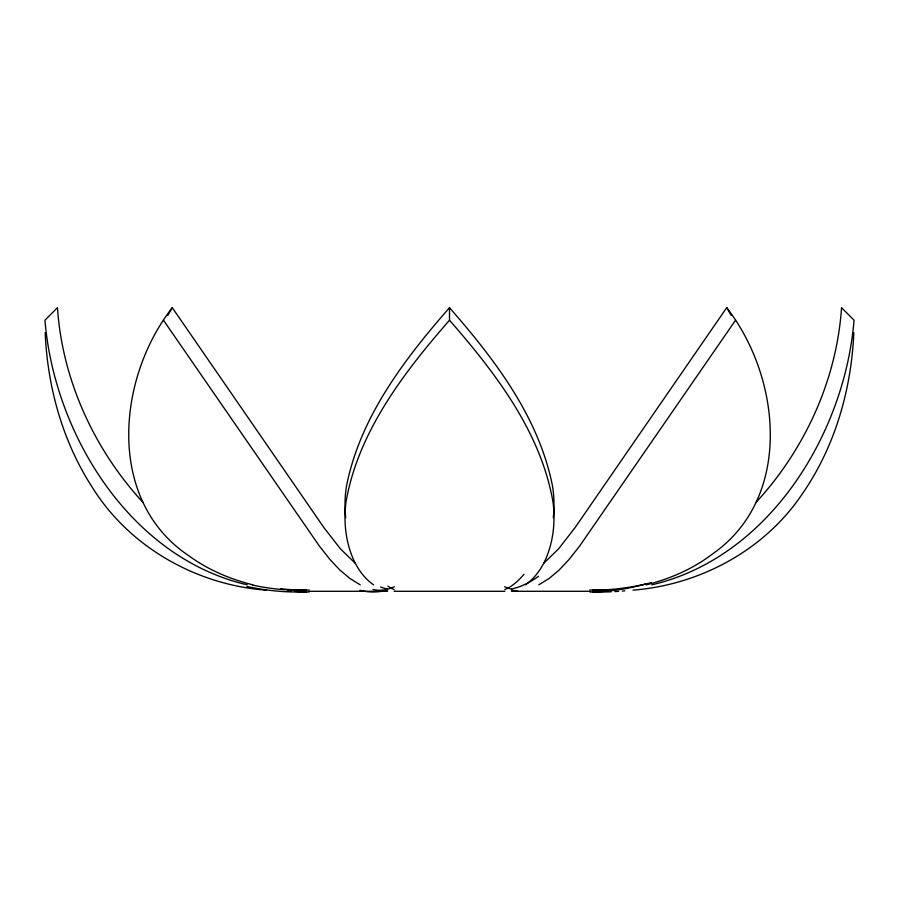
<?xml version="1.0" encoding="UTF-8"?>
<svg xmlns="http://www.w3.org/2000/svg" width="899" height="899" viewBox="0 0 899 899"><rect width="100%" height="100%" fill="white"/><g stroke="black" fill="none" stroke-linecap="round" stroke-linejoin="round"><path stroke-width="1.35" d="M853.814 332.619C851.42 389.312 835.115 446.23 802.773 493.214C765.139 549.851 700.31 584.833 633.008 590.149M553.29 517.644C554.481 507.171 554.155 496.551 552.525 486.145C538.962 417.305 494.708 359.364 449.5 307.683C404.168 359.544 359.656 417.732 346.362 486.887C344.823 497.057 344.542 507.429 345.71 517.644M355.352 563.358L340.418 548.851L323.977 527.691L172.282 307.683C116.409 379.254 106.363 501.305 189.543 556.256C208.411 569.944 230.245 579.192 252.799 584.833M167.742 315.493L172.282 307.683M646.201 584.833C670.092 578.877 693.185 568.809 712.783 553.784C792.873 497.664 781.422 378.131 726.718 307.683L575.023 527.691L558.582 548.851L543.648 563.358M735.562 320.19L579.776 545.862L569.033 559.504L559.111 570.056L549.199 578.405L538.804 584.833M449.5 307.683L449.5 320.19C403.696 372.793 358.072 431.925 345.946 502.372C343.665 520.476 345.396 539.243 352.116 556.256C356.577 567.438 363.589 577.888 373.557 584.833M755.924 502.53C804.83 449.489 836.733 379.861 841.543 307.683L854.05 320.19C844.802 433.689 769.274 557.526 651.741 584.833M525.544 584.766C534.972 578.226 542.591 567.336 546.884 556.256C553.604 539.243 555.335 520.476 553.054 502.372C540.928 431.925 495.304 372.793 449.5 320.19M295.187 591.284L306.458 591.284M309.189 591.284L387.514 591.284M394.11 591.284L504.89 591.284M511.486 591.284L589.811 591.284M592.542 591.284L603.813 591.284M265.992 590.149C196.521 584.799 129.973 547.412 92.721 488.011C62.716 442.005 47.49 387.255 45.186 332.619M247.259 584.833C129.726 557.526 54.198 433.689 44.95 320.19L57.457 307.683C62.267 379.861 94.17 449.489 143.076 502.53M360.196 584.833L349.801 578.405L339.889 570.056L329.967 559.504L319.224 545.862L163.438 320.19M726.718 307.683L731.258 315.493M309.177 591.991A264.643 237.808 -88.5 0 1 294.939 591.362M291.4 591.059A264.643 237.808 -88.5 0 1 287.86 590.699M387.368 588.991A264.643 112.667 82.6 0 1 380.592 587.069M394.2 589.564A264.643 86.079 -89.3 0 1 387.918 586.17M511.329 589.148A264.643 88.248 82.9 0 1 504.642 586.744M306.469 591.857A264.643 250.237 88 0 1 246.944 586.463M306.413 590.216A264.643 247.585 70.7 0 1 280.555 588.699M387.435 590.002A264.643 116.072 89.3 0 1 359.982 590.283M309.2 590.002A264.643 237.471 -74.7 0 1 252.743 585.08M645.988 583.878A264.643 237.808 88.5 0 1 589.823 591.991M538.456 576.315A264.643 112.667 -82.6 0 1 511.632 588.991M624.827 590.812A264.643 250.237 -88 0 1 622.344 591.048M618.602 591.351A264.643 250.237 -88 0 1 614.871 591.598M611.14 591.789A264.643 250.237 -88 0 1 592.531 591.857M651.314 582.653A264.643 247.585 -70.7 0 1 592.587 590.216M518.24 591.441A264.643 116.072 -89.3 0 1 511.565 590.002M611.062 589.913A264.643 237.471 74.7 0 1 589.8 590.002M524.005 574.225A264.643 86.079 89.3 0 1 504.8 589.564M394.358 586.744A264.643 88.248 -82.9 0 1 372.928 589.463"/></g></svg>
